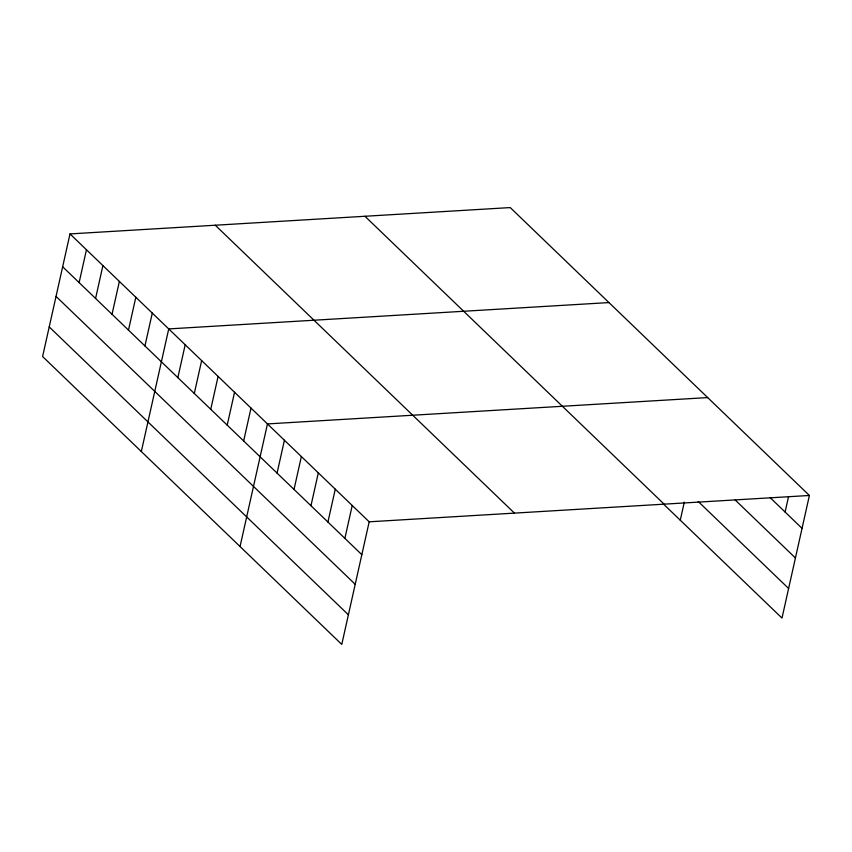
<?xml version="1.0" encoding="UTF-8"?>
<svg xmlns="http://www.w3.org/2000/svg" width="852" height="852" viewBox="0 0 852 852"><rect width="100%" height="100%" fill="white"/><g stroke="black" fill="none" stroke-linecap="round" stroke-linejoin="round"><path stroke-width="1.28" d="M70.002 233.917L42.6 356.53L341.769 644.421L369.182 521.807L70.002 233.917L510.231 207.579L809.4 495.47L781.998 618.083L663.814 504.373M79.119 282.619L86.467 249.742M95.573 298.456L102.922 265.579M112.027 314.292L119.376 281.416M128.482 330.118L135.83 297.252M144.936 345.955L152.284 313.089M141.325 451.528L168.739 328.915L608.956 302.577M177.844 377.628L185.193 344.751M194.299 393.464L201.647 360.588M210.753 409.29L218.101 376.424M227.207 425.127L234.556 392.261M243.661 440.963L251.01 408.087M240.051 546.537L267.464 423.923L707.682 397.586M277.07 473.116L284.419 440.239M294.025 489.421L301.374 456.555M310.969 505.737L318.318 472.871M327.924 522.052L335.273 489.176M344.879 538.368L352.227 505.492M680.269 520.199L684.305 502.179M785.097 512.031L788.494 496.854M369.182 521.807L809.4 495.47M770.027 497.525L802.052 528.346M735.159 499.954L795.427 557.964M698.193 501.466L788.611 588.476M364.954 216.27L664.123 504.16M215.279 225.226L514.448 513.117M62.665 266.782L361.834 554.684M56.04 296.4L355.209 584.302M49.224 326.912L348.393 614.814"/></g></svg>
